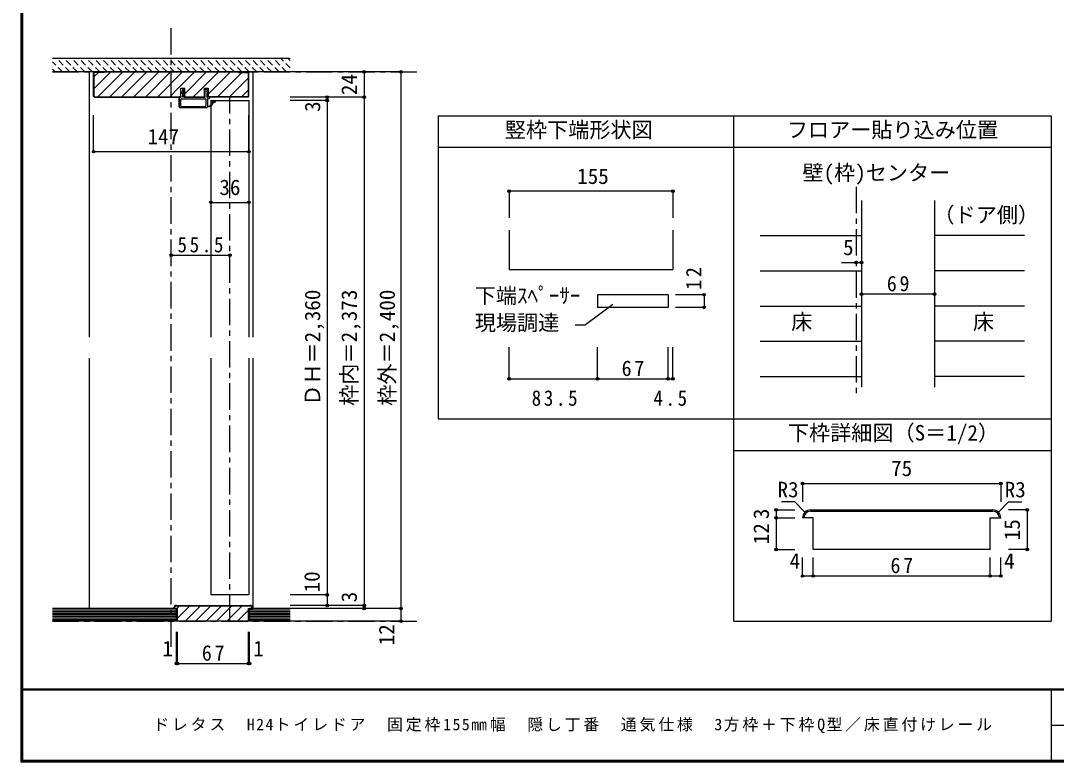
# Model space of a CAD drawing. Units: millimetres at full size, sheet at 1:5, with parts at other scales. Extents: x -973 to 977, y -718 to 696.
# Drawn here: x -973 to 7, y -701 to 0 of the extents above; entities that cross this region are included whole.
import ezdxf
from ezdxf.enums import TextEntityAlignment as Align

# ---------------------------------------------------------------- set-up
doc = ezdxf.new("R2010")
doc.units = ezdxf.units.MM
doc.header["$LTSCALE"] = 5
doc.header["$PDMODE"] = 32
doc.header["$PDSIZE"] = 2.5
doc.linetypes.add('CHAIN1', pattern=[8, 5, -1, 1, -1])
doc.linetypes.add('DASHED1', pattern=[1.8, 1.2, -0.6])
for name, color, linetype in [('0-0_補助線', 7, 'Continuous'), ('0-1_通り芯', 4, 'CHAIN1'), ('0-3_仕上げ', 7, 'Continuous'), ('0-4_枠', 3, 'Continuous'), ('0-6_扉', 6, 'Continuous'), ('0-A_文字', 3, 'Continuous'), ('0-B_寸法', 4, 'Continuous'), ('0-C_ハッチ', 4, 'DASHED1'), ('1-4_枠', 3, 'Continuous'), ('1-B_寸法', 7, 'Continuous'), ('F-1_枠', 6, 'Continuous'), ('F-A_文字', 7, 'Continuous')]:
    doc.layers.add(name, color=color, linetype=linetype)
doc.styles.add('ＭＳ ゴシック', font='')
doc.styles.get('ＭＳ ゴシック').set_extended_font_data('MS Gothic')

# ---------------------------------------------------------------- blocks, each defined once
blk = doc.blocks.new('2')
at = {"layer": '0-0_補助線'}
for p, q in [((-9.846, -9.622), (-9.846, 15.078)), ((-8.846, 16.078), (0.354, 16.078)), ((-8.846, 15.878), (0.637, 15.878)), ((-8.446, 14.378), (-8.446, -8.922)), ((-8.146, 14.678), (-1.546, 14.678)), ((-1.246, 14.378), (-1.246, -8.922)), ((0.154, 11.653), (2.154, 11.653)), ((0.154, 11.653), (0.154, -8.497)), ((2.154, 10.953), (2.154, 11.653)), ((3.154, 11.653), (2.512, 10.83)), ((3.154, 11.653), (6.154, 11.653)), ((4.154, 13.753), (4.154, 13.053)), ((5.154, 13.053), (4.512, 13.876)), ((7.154, 13.053), (5.154, 13.053)), ((6.154, 10.953), (6.154, 11.653)), ((7.558, 12.258), (6.516, 10.835)), ((-1.546, -9.222), (-8.146, -9.222)), ((0.154, -8.497), (2.154, -8.497)), ((2.154, -7.797), (2.154, -8.497)), ((3.154, -8.497), (2.512, -7.674)), ((3.154, -8.497), (6.154, -8.497)), ((6.154, -7.797), (6.154, -8.497)), ((7.558, -9.101), (6.516, -7.679)), ((-1.48, -10.622), (-8.846, -10.622)), ((-1.189, -10.85), (-0.732, -12.694)), ((0.354, -12.922), (-0.441, -12.922)), ((4.154, -9.897), (0.154, -9.897)), ((0.154, -9.897), (0.154, -10.622)), ((0.154, -10.622), (0.645, -12.548)), ((4.154, -10.597), (4.154, -9.897)), ((5.154, -9.897), (4.512, -10.72)), ((7.154, -9.897), (5.154, -9.897))]:
    blk.add_line(p, q, dxfattribs=at)
for points in [[(-9.646, 15.078), (-9.646, -9.622), (-9.846, -9.622)], [(4.154, 13.053), (0.154, 13.053), (0.649, 15.723)]]:
    blk.add_lwpolyline(points, dxfattribs=at)
for centre, radius, start, end in [((-8.846, 15.078), 1, 90, 180), ((-8.846, 15.078), 0.8, 90, 180), ((-8.146, 14.378), 0.3, 90, 180), ((-1.546, 14.378), 0.3, 0, 90), ((0.354, 15.778), 0.3, 349.49875, 90), ((2.354, 10.953), 0.2, 180, 322.03043), ((4.354, 13.753), 0.2, 37.96957, 180), ((6.354, 10.953), 0.2, 180, 323.78053), ((7.154, 12.553), 0.5, 323.78053, 90), ((-8.846, -9.622), 1, 180, 270), ((-8.146, -8.922), 0.3, 180, 270), ((-1.546, -8.922), 0.3, 270, 0), ((2.354, -7.797), 0.2, 37.96957, 180), ((6.354, -7.797), 0.2, 36.21947, 180), ((7.154, -9.397), 0.5, 270, 36.21947), ((-2.846, -10.72), 6, 179.06153, 259.29815), ((-2.846, -10.72), 5.3, 178.93757, 259.29815), ((-3.896, -16.272), 0.35, 259.29815, 79.29815), ((-1.48, -10.922), 0.3, 13.9282, 90), ((-0.441, -12.622), 0.3, 193.9282, 270), ((0.354, -12.622), 0.3, 270, 14.29438), ((4.354, -10.597), 0.2, 180, 322.03043)]:
    blk.add_arc(centre, radius, start, end, dxfattribs=at)
blk.add_point((-3.896, -16.622), dxfattribs=at)

msp = doc.modelspace()

# ---------------------------------------------------------------- linework, layer by layer
at = {"layer": '0-0_補助線', "color": 4}
for p, q in [((-511.098, -160.894), (-511.098, -185.894)), ((-356.098, -160.894), (-511.098, -160.894)), ((-356.098, -160.894), (-356.098, -185.894)), ((-326.708, -258.695), (-353.79, -258.695)), ((-326.708, -258.695), (-326.708, -270.695)), ((-326.708, -270.695), (-353.79, -270.695)), ((-511.098, -338.343), (-511.098, -308.335)), ((-427.598, -338.343), (-427.598, -308.335)), ((-360.598, -338.343), (-360.598, -308.335)), ((-356.098, -338.343), (-356.098, -308.335)), ((-511.098, -338.343), (-427.598, -338.343)), ((-427.598, -338.343), (-360.598, -338.343)), ((-360.598, -338.343), (-356.098, -338.343))]:
    msp.add_line(p, q, dxfattribs=at)
at = {"layer": '0-0_補助線', "color": 3}
for p, q in [((-511.098, -197.826), (-511.098, -234.786)), ((-356.098, -197.826), (-356.098, -234.786)), ((-511.098, -234.786), (-356.098, -234.786))]:
    msp.add_line(p, q, dxfattribs=at)
at = {"layer": '0-0_補助線'}
for p, q in [((-427.598, -258.695), (-427.598, -270.695)), ((-360.598, -258.695), (-427.598, -258.695)), ((-360.598, -258.695), (-360.598, -270.695)), ((-412.943, -267.9), (-438.743, -287.249)), ((-360.598, -270.695), (-427.598, -270.695)), ((-448.588, -287.249), (-438.743, -287.249))]:
    msp.add_line(p, q, dxfattribs=at)
for p in [(-511.098, -160.894), (-356.098, -160.894), (-326.708, -258.695), (-326.708, -270.695), (-511.098, -338.343), (-427.598, -338.343), (-360.598, -338.343), (-356.098, -338.343)]:
    msp.add_point(p, dxfattribs=at)
at = {"layer": '0-1_通り芯'}
for p, q in [((-830.833, -591.633), (-830.833, -2.5)), ((-943.333, -48), (-595.976, -48)), ((-775.333, -567.5), (-775.333, -72)), ((-182.612, -156.725), (-182.612, -355.75)), ((-943.333, -567.5), (-595.976, -567.5))]:
    msp.add_line(p, q, dxfattribs=at)
at = {"layer": '0-3_仕上げ', "color": 4}
for p, q in [((-273.587, -202.801), (-177.612, -202.801)), ((-23.334, -202.801), (-108.612, -202.801)), ((-273.587, -236.103), (-177.612, -236.103)), ((-23.334, -236.103), (-108.612, -236.103)), ((-273.587, -269.404), (-177.612, -269.404)), ((-23.334, -269.404), (-108.612, -269.404)), ((-273.587, -302.706), (-177.612, -302.706)), ((-23.334, -302.706), (-108.612, -302.706)), ((-273.587, -336.007), (-177.612, -336.007)), ((-23.334, -336.007), (-108.612, -336.007))]:
    msp.add_line(p, q, dxfattribs=at)
at = {"layer": '0-3_仕上げ', "color": 2}
for p, q in [((-824.833, -555.5), (-943.333, -555.5)), ((-825.833, -567.5), (-825.833, -555.5)), ((-756.833, -567.5), (-756.833, -555.5)), ((-718.333, -555.5), (-756.833, -555.5)), ((-718.333, -567.5), (-943.333, -567.5))]:
    msp.add_line(p, q, dxfattribs=at)
at = {"layer": '0-3_仕上げ'}
for p, q in [((-825.833, -557), (-943.333, -557)), ((-825.833, -558.5), (-943.333, -558.5)), ((-718.333, -557), (-756.833, -557)), ((-718.333, -558.5), (-756.833, -558.5)), ((-825.833, -560), (-943.333, -560)), ((-825.833, -561.5), (-943.333, -561.5)), ((-825.833, -563), (-943.333, -563)), ((-825.833, -564.5), (-943.333, -564.5)), ((-825.833, -566), (-943.333, -566)), ((-718.333, -560), (-756.833, -560)), ((-718.333, -561.5), (-756.833, -561.5)), ((-718.333, -563), (-756.833, -563)), ((-718.333, -564.5), (-756.833, -564.5)), ((-718.333, -566), (-756.833, -566))]:
    msp.add_line(p, q, dxfattribs=at)
at = {"layer": '0-4_枠', "color": 4}
for p, q in [((-904.333, -48), (-908.333, -48)), ((-908.333, -298.75), (-908.333, -48)), ((-757.333, -48), (-753.333, -48)), ((-753.333, -298.75), (-753.333, -48)), ((-908.333, -555.5), (-908.333, -318.75)), ((-753.333, -555.5), (-753.333, -318.75))]:
    msp.add_line(p, q, dxfattribs=at)
at = {"layer": '0-4_枠'}
for p, q in [((-904.333, -48), (-757.333, -48)), ((-903.833, -71.086), (-903.833, -48.5)), ((-894.333, -48.5), (-903.833, -48.5)), ((-894.333, -48), (-894.333, -48.5)), ((-767.333, -48.5), (-767.333, -48)), ((-767.333, -48.5), (-757.833, -48.5)), ((-757.833, -71.086), (-757.833, -48.5)), ((-821.833, -63.5), (-818.133, -63.5)), ((-821.833, -72), (-821.833, -63.5)), ((-818.133, -72), (-818.133, -63.5)), ((-799.533, -63.5), (-795.833, -63.5)), ((-799.533, -72), (-799.533, -63.5)), ((-795.833, -72), (-795.833, -63.5)), ((-903.419, -71.5), (-903.833, -71.086)), ((-903.626, -72), (-821.833, -72)), ((-903.419, -71.5), (-821.833, -71.5)), ((-818.133, -71.5), (-799.533, -71.5)), ((-818.133, -72), (-799.533, -72)), ((-758.248, -71.5), (-795.833, -71.5)), ((-758.04, -72), (-795.833, -72)), ((-758.248, -71.5), (-757.833, -71.086)), ((-177.612, -169.5), (-177.612, -346.007)), ((-108.612, -169.5), (-108.612, -346.007)), ((-824.833, -555.5), (-828.833, -555.5)), ((-825.833, -552.5), (-756.833, -552.5)), ((-825.833, -553), (-756.833, -553)), ((-824.833, -567.5), (-824.833, -555.5)), ((-757.833, -567.5), (-824.833, -567.5))]:
    msp.add_line(p, q, dxfattribs=at)
for points in [[(-903.626, -72), (-904.333, -71.293), (-904.333, -48)], [(-758.04, -72), (-757.333, -71.293), (-757.333, -48)], [(-757.833, -567.5), (-757.833, -555.5), (-753.833, -555.5)]]:
    msp.add_lwpolyline(points, dxfattribs=at)
for centre, radius, start, end in [((-825.833, -555.5), 3, 90, 180), ((-825.833, -555.5), 2.5, 90, 180), ((-756.833, -555.5), 3, 0, 90), ((-756.833, -555.5), 2.5, 0, 90)]:
    msp.add_arc(centre, radius, start, end, dxfattribs=at)
at = {"layer": '0-6_扉'}
for p, q in [((-793.333, -75), (-757.333, -75)), ((-793.333, -75), (-793.333, -298.75)), ((-757.333, -75), (-757.333, -298.75)), ((-793.333, -318.75), (-793.333, -542.5)), ((-757.333, -318.75), (-757.333, -542.5)), ((-757.333, -542.5), (-793.333, -542.5))]:
    msp.add_line(p, q, dxfattribs=at)
at = {"layer": '0-A_文字'}
for p, q in [((-578.347, -89.5), (-578.347, -376.007)), ((-578.347, -89.5), (-298.347, -89.5)), ((-298.347, -89.5), (1.653, -89.5)), ((-298.347, -376.007), (-298.347, -89.5)), ((1.653, -89.5), (1.653, -567.5)), ((-298.347, -119.5), (-578.347, -119.5)), ((1.653, -119.5), (-298.347, -119.5)), ((-298.347, -567.5), (-298.347, -376.007)), ((-298.347, -406.007), (1.653, -406.007)), ((-298.347, -567.5), (1.653, -567.5))]:
    msp.add_line(p, q, dxfattribs=at)
msp.add_lwpolyline([(-578.347, -376.007), (-298.347, -376.007), (1.653, -376.007)], dxfattribs=at)
at = {"layer": '0-B_寸法', "color": 2}
for p, q in [((-718.333, -35.5), (-943.333, -35.5)), ((-718.333, -48), (-943.333, -48))]:
    msp.add_line(p, q, dxfattribs=at)
at = {"layer": '0-B_寸法', "linetype": 'DASHED1'}
for p, q in [((-933.804, -48), (-943.333, -38.471)), ((-926.733, -48), (-939.233, -35.5)), ((-919.662, -48), (-932.162, -35.5)), ((-912.591, -48), (-925.091, -35.5)), ((-905.52, -48), (-918.02, -35.5)), ((-898.449, -48), (-910.949, -35.5)), ((-891.378, -48), (-903.878, -35.5)), ((-884.307, -48), (-896.807, -35.5)), ((-877.236, -48), (-889.736, -35.5)), ((-870.165, -48), (-882.665, -35.5)), ((-863.094, -48), (-875.594, -35.5)), ((-856.023, -48), (-868.523, -35.5)), ((-848.952, -48), (-861.452, -35.5)), ((-841.88, -48), (-854.38, -35.5)), ((-834.809, -48), (-847.309, -35.5)), ((-827.738, -48), (-840.238, -35.5)), ((-820.667, -48), (-833.167, -35.5)), ((-813.596, -48), (-826.096, -35.5)), ((-806.525, -48), (-819.025, -35.5)), ((-799.454, -48), (-811.954, -35.5)), ((-792.383, -48), (-804.883, -35.5)), ((-785.312, -48), (-797.812, -35.5)), ((-778.241, -48), (-790.741, -35.5)), ((-771.17, -48), (-783.67, -35.5)), ((-764.099, -48), (-776.599, -35.5)), ((-757.028, -48), (-769.528, -35.5)), ((-749.957, -48), (-762.457, -35.5)), ((-742.886, -48), (-755.386, -35.5)), ((-735.814, -48), (-748.314, -35.5)), ((-728.743, -48), (-741.243, -35.5)), ((-721.672, -48), (-734.172, -35.5)), ((-718.333, -44.268), (-727.101, -35.5)), ((-718.333, -37.197), (-720.03, -35.5)), ((-940.875, -48), (-943.333, -45.542))]:
    msp.add_line(p, q, dxfattribs=at)
at = {"layer": '0-B_寸法'}
for p, q in [((-613.476, -48), (-718.333, -48)), ((-648.333, -48), (-648.333, -552.5)), ((-613.476, -48), (-613.476, -567.5)), ((-648.333, -72), (-718.333, -72)), ((-683.333, -75), (-718.333, -75)), ((-683.333, -72), (-683.333, -552.5)), ((-904.333, -123.422), (-904.333, -88.9)), ((-793.333, -171.382), (-757.333, -171.382)), ((-830.833, -221.382), (-775.333, -221.382)), ((-196.646, -228.19), (-177.612, -228.19)), ((-108.612, -258.19), (-177.612, -258.19)), ((-683.333, -542.5), (-718.333, -542.5)), ((-648.333, -552.5), (-718.333, -552.5)), ((-613.476, -555.5), (-718.333, -555.5)), ((-648.333, -555.5), (-718.333, -555.5)), ((-648.333, -555.5), (-648.333, -552.5)), ((-613.476, -567.5), (-718.333, -567.5)), ((-825.833, -607.5), (-825.833, -577.5)), ((-824.833, -607.5), (-824.833, -577.5)), ((-757.833, -607.5), (-757.833, -577.5)), ((-756.833, -607.5), (-756.833, -577.5)), ((-825.833, -607.5), (-824.833, -607.5)), ((-824.833, -607.5), (-757.833, -607.5)), ((-757.833, -607.5), (-756.833, -607.5))]:
    msp.add_line(p, q, dxfattribs=at)
at = {"layer": '0-B_寸法', "color": 3}
for p, q in [((-821.833, -63.5), (-818.133, -63.5)), ((-821.833, -72), (-821.833, -63.5)), ((-818.133, -72), (-818.133, -63.5)), ((-799.533, -72), (-799.533, -63.5)), ((-818.133, -71.5), (-799.533, -71.5)), ((-818.133, -72), (-799.533, -72))]:
    msp.add_line(p, q, dxfattribs=at)
msp.add_lwpolyline([(-799.533, -63.5), (-795.833, -63.5), (-795.833, -72)], dxfattribs=at)
at = {"layer": '0-B_寸法'}
msp.add_lwpolyline([(-904.333, -123.422), (-757.333, -123.422), (-757.333, -88.9)], dxfattribs=at)
at = {"layer": '0-B_寸法', "color": 7}
for p in [(-648.333, -48), (-613.476, -48), (-683.333, -72), (-683.333, -75), (-648.333, -72), (-904.333, -123.422), (-757.333, -123.422), (-793.333, -171.382), (-757.333, -171.382), (-830.833, -221.382), (-775.333, -221.382), (-182.612, -228.19), (-177.612, -228.19), (-177.612, -258.19), (-108.612, -258.19), (-683.333, -542.5), (-683.333, -552.5), (-648.333, -552.5), (-648.333, -555.5), (-613.476, -555.5), (-613.476, -567.5), (-825.833, -607.5), (-824.833, -607.5), (-757.833, -607.5), (-756.833, -607.5)]:
    msp.add_point(p, dxfattribs=at)
at = {"layer": '0-C_ハッチ', "linetype": 'Continuous'}
for p, q in [((-903.833, -63.806), (-888.027, -48)), ((-903.833, -52.492), (-899.841, -48.5)), ((-900.214, -71.5), (-876.714, -48)), ((-888.9, -71.5), (-865.4, -48)), ((-877.586, -71.5), (-854.086, -48)), ((-866.272, -71.5), (-842.772, -48)), ((-854.959, -71.5), (-831.459, -48)), ((-843.645, -71.5), (-820.145, -48)), ((-824.331, -63.5), (-808.831, -48)), ((-818.133, -68.616), (-797.517, -48)), ((-805.468, -67.265), (-786.204, -48)), ((-795.833, -68.943), (-774.89, -48)), ((-787.076, -71.5), (-764.076, -48.5)), ((-775.763, -71.5), (-757.833, -53.571)), ((-832.331, -71.5), (-824.331, -63.5)), ((-809.704, -71.371), (-805.533, -67.2)), ((-764.449, -71.5), (-757.833, -64.885)), ((-825.569, -555.5), (-823.069, -553)), ((-824.833, -564.664), (-813.169, -553)), ((-817.77, -567.5), (-803.27, -553)), ((-807.87, -567.5), (-793.37, -553)), ((-797.971, -567.5), (-783.471, -553)), ((-788.071, -567.5), (-773.571, -553)), ((-778.172, -567.5), (-763.672, -553)), ((-768.272, -567.5), (-757.833, -557.061))]:
    msp.add_line(p, q, dxfattribs=at)
at = {"layer": '1-4_枠'}
for p, q in [((-223.415, -469.688), (-233.415, -469.688)), ((-225.915, -462.188), (-53.415, -462.188)), ((-225.915, -463.438), (-53.414, -463.438)), ((-223.415, -499.688), (-223.415, -469.688)), ((-55.915, -469.688), (-45.915, -469.688)), ((-55.915, -499.688), (-55.915, -469.688)), ((-55.915, -499.688), (-223.415, -499.688))]:
    msp.add_line(p, q, dxfattribs=at)
for centre, radius, start, end in [((-225.915, -469.688), 7.5, 90, 180), ((-225.915, -469.688), 6.25, 90, 180), ((-53.415, -469.688), 7.5, 0, 90), ((-53.415, -469.688), 6.25, 0, 90)]:
    msp.add_arc(centre, radius, start, end, dxfattribs=at)
at = {"layer": '1-B_寸法', "color": 4}
for p, q in [((-233.415, -437.188), (-233.415, -454.688)), ((-233.415, -437.188), (-45.915, -437.188)), ((-45.915, -437.188), (-45.915, -454.688)), ((-240.915, -454.688), (-253.415, -454.688)), ((-231.218, -464.385), (-240.915, -454.688)), ((-48.111, -464.385), (-38.414, -454.688)), ((-38.415, -454.688), (-25.915, -454.688)), ((-258.415, -462.188), (-240.915, -462.188)), ((-258.415, -469.688), (-240.915, -469.688)), ((-20.915, -462.188), (-38.628, -462.188)), ((-20.915, -462.188), (-20.915, -499.688)), ((-20.915, -499.688), (-38.628, -499.688)), ((-233.415, -524.688), (-233.415, -507.188)), ((-223.415, -524.688), (-223.415, -507.188)), ((-55.915, -524.688), (-55.915, -507.188)), ((-45.915, -524.688), (-45.915, -507.188)), ((-233.415, -524.688), (-45.915, -524.688))]:
    msp.add_line(p, q, dxfattribs=at)
msp.add_lwpolyline([(-258.415, -462.188), (-258.415, -499.688), (-240.915, -499.688)], dxfattribs=at)
at = {"layer": '1-B_寸法'}
for p in [(-233.415, -437.188), (-45.915, -437.188), (-258.415, -462.188), (-258.415, -469.688), (-20.915, -462.188), (-258.415, -499.688), (-20.915, -499.688), (-233.415, -524.688), (-223.415, -524.688), (-55.915, -524.688), (-45.915, -524.688)]:
    msp.add_point(p, dxfattribs=at)
at = {"layer": 'F-1_枠'}
for p, q in [((-973.347, 695.833), (-973.347, -700.833)), ((-972.514, 695.833), (-972.514, -700.833)), ((-971.68, 695.833), (-971.68, -700.833)), ((976.653, -631.667), (-973.347, -631.667)), ((976.653, -632.5), (-973.347, -632.5)), ((1.653, -632.5), (1.653, -699.167)), ((1.653, -665.833), (974.986, -665.834)), ((976.653, -699.167), (-973.347, -699.167)), ((976.653, -700), (-973.347, -700)), ((976.653, -700.833), (-973.347, -700.833))]:
    msp.add_line(p, q, dxfattribs=at)

# ---------------------------------------------------------------- block references
at = {"layer": '0-B_寸法', "rotation": 90}
msp.add_blockref('2', (-807.255, -72.154), dxfattribs=at)

# ---------------------------------------------------------------- texts
at = {"layer": '0-0_補助線', "style": 'ＭＳ ゴシック'}
for s, p in [('155', (-446.782, -158.394)), ('下端ｽﾍﾟｰｻｰ', (-543.679, -271.298)), ('現場調達', (-543.679, -296.893))]:
    msp.add_text(s, height=14.66, dxfattribs=at).set_placement(p, align=Align.BOTTOM_LEFT)
at = {"layer": '0-0_補助線', "insert": (-329.208, -254.122), "char_height": 14.66, "attachment_point": 7, "rotation": 90, "style": 'ＭＳ ゴシック'}
msp.add_mtext('\\T1.27;\\W0.95;12', dxfattribs=at)
at = {"layer": '0-0_補助線', "char_height": 14.66, "attachment_point": 7, "style": 'ＭＳ ゴシック'}
for s, insert in [('\\T1.27;\\W0.95;67', (-404.723, -335.843)), ('\\T1.28;\\W0.9;83.5', (-489.795, -363.969)), ('\\T1.27;\\W0.9;4.5', (-374.524, -363.969))]:
    msp.add_mtext(s, dxfattribs=dict(at, insert=insert))
at = {"layer": '0-A_文字', "color": 7, "style": 'ＭＳ ゴシック'}
for s, p in [('竪枠下端形状図', (-515.222, -114.5)), ('フロアー貼り込み位置', (-248.347, -114.5)), ('壁(枠)センター', (-233.587, -155.091)), ('（ドア側）', (-109.612, -194.895)), ('床', (-244.15, -296.055)), ('床', (-72.223, -296.055)), ('下枠詳細図（S＝1/2）', (-247.356, -401.007))]:
    msp.add_text(s, height=14.66, dxfattribs=at).set_placement(p, align=Align.BOTTOM_LEFT)
at = {"layer": '0-B_寸法', "color": 7, "style": 'ＭＳ ゴシック'}
for s, p in [('24', (-650.833, -70)), ('3', (-685.496, -85.885)), ('ＤＨ＝2,360', (-685.513, -363.75)), ('枠内＝2,373', (-650.833, -363.75)), ('枠外＝2,400', (-614.819, -363.75)), ('10', (-686.042, -540.215)), ('3', (-650.833, -549.568)), ('12', (-615.393, -590.263))]:
    msp.add_text(s, height=14.66, rotation=90, dxfattribs=at).set_placement(p, align=Align.BOTTOM_LEFT)
for s, p in [('147', (-853.333, -120.922)), ('36', (-785.333, -168.882)), ('5', (-195.123, -225.69)), ('1', (-839.333, -605)), ('1', (-753.333, -605))]:
    msp.add_text(s, height=14.66, dxfattribs=at).set_placement(p, align=Align.BOTTOM_LEFT)
at = {"layer": '0-B_寸法', "color": 7, "char_height": 14.66, "attachment_point": 7, "style": 'ＭＳ ゴシック'}
for s, insert in [('\\T1.28;\\W0.9;55.5', (-824.958, -218.882)), ('\\T1.27;\\W0.95;69', (-153.737, -255.69)), ('\\T1.27;\\W0.95;67', (-801.958, -605))]:
    msp.add_mtext(s, dxfattribs=dict(at, insert=insert))
at = {"layer": '1-B_寸法', "style": 'ＭＳ ゴシック'}
for s, p in [('75', (-149.665, -434.688)), ('R3', (-257.165, -454.688)), ('R3', (-42.165, -454.688)), ('4', (-245.702, -522.188)), ('4', (-42.727, -522.188))]:
    msp.add_text(s, height=14.66, dxfattribs=at).set_placement(p, align=Align.BOTTOM_LEFT)
for s, p in [('3', (-260.915, -470.938)), ('12', (-260.915, -494.688)), ('15', (-23.415, -490.938))]:
    msp.add_text(s, height=14.66, rotation=90, dxfattribs=at).set_placement(p, align=Align.BOTTOM_LEFT)
at = {"layer": '1-B_寸法', "insert": (-150.29, -522.188), "char_height": 14.66, "attachment_point": 7, "style": 'ＭＳ ゴシック'}
msp.add_mtext('\\T1.27;\\W0.95;67', dxfattribs=at)
at = {"layer": 'F-A_文字', "insert": (-847.938, -673.333), "char_height": 11, "attachment_point": 7, "style": 'ＭＳ ゴシック'}
msp.add_mtext('\\T1.18;ドレタス\u3000H24トイレドア\u3000固定枠155㎜幅\u3000隠し丁番\u3000通気仕様\u30003方枠＋下枠Q型／床直付けレール', dxfattribs=at)

doc.saveas('drawing.dxf')
